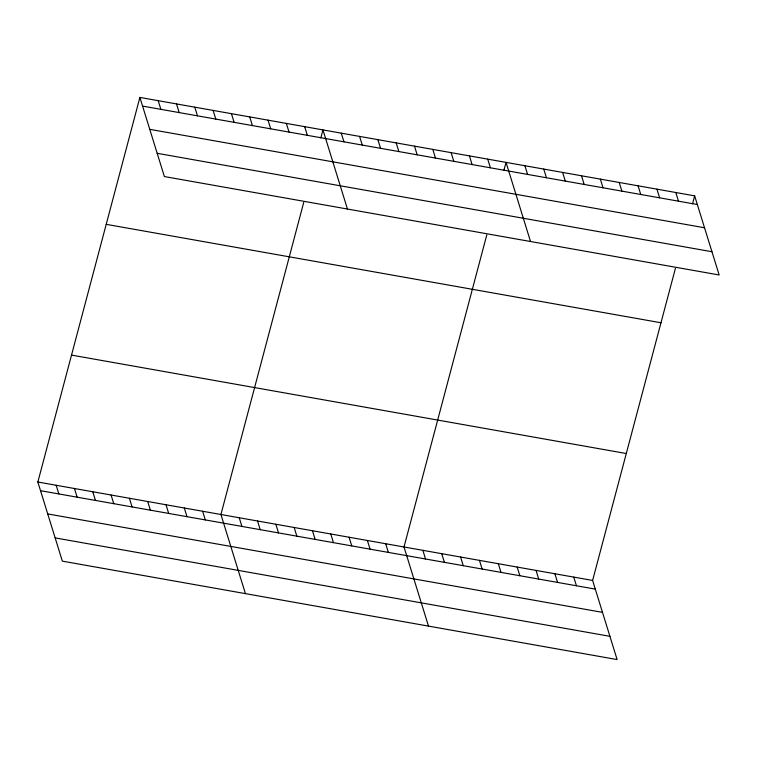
<?xml version="1.0" encoding="UTF-8"?>
<svg xmlns="http://www.w3.org/2000/svg" width="757" height="757" viewBox="0 0 757 757"><rect width="100%" height="100%" fill="white"/><g stroke="black" fill="none" stroke-linecap="round" stroke-linejoin="round"><path stroke-width="1.14" d="M675.414 268.375L592.617 580.449L617.116 659.574L62.348 561.145L37.85 482.02L139.884 97.426L694.652 195.855L719.15 274.98L164.383 176.551L139.884 97.426M303.718 202.431L220.921 514.495L245.419 593.63M320.854 137.84L322.955 129.901L347.454 209.036M486.789 234.907L404.001 546.98L428.49 626.115M503.925 170.316L506.036 162.386L530.525 241.521M692.551 203.784L694.652 195.855M142.571 106.094L697.339 204.522M149.763 129.343L704.54 227.772M157.182 153.302L711.949 251.731M106.217 224.337L660.984 322.766M71.518 355.099L626.294 453.528M37.85 482.02L592.617 580.449M40.537 490.687L595.305 589.116M47.729 513.937L602.496 612.366M55.147 537.896L609.915 636.325M675.793 192.505L678.48 201.173M656.934 189.155L659.612 197.823M638.066 185.815L640.753 194.483M619.207 182.465L621.885 191.133M600.348 179.116L603.026 187.783M581.48 175.775L584.167 184.443M562.621 172.426L565.299 181.093M543.753 169.076L546.44 177.753M524.894 165.736L527.582 174.403M487.726 159.14L490.413 167.808M469.416 155.895L472.103 164.562M451.115 152.64L453.793 161.307M573.759 577.099L576.437 585.767M432.805 149.394L435.483 158.062M554.89 573.749L557.578 582.417M414.495 146.148L417.183 154.816M536.032 570.409L538.719 579.077M396.185 142.893L398.873 151.57M517.173 567.059L519.851 575.727M377.885 139.648L380.563 148.315M498.305 563.71L500.992 572.377M359.575 136.402L362.262 145.07M479.446 560.369L482.133 569.037M341.265 133.156L343.952 141.824M460.587 557.02L463.265 565.687M441.719 553.67L444.406 562.337M304.655 126.656L307.333 135.323M422.86 550.33L425.548 558.997M286.345 123.41L289.032 132.078M268.035 120.164L270.722 128.832M385.692 543.734L388.369 552.402M249.734 116.909L252.412 125.577M367.382 540.479L370.069 549.147M231.424 113.664L234.102 122.331M349.072 537.233L351.759 545.901M213.114 110.418L215.802 119.086M330.771 533.988L333.449 542.655M194.804 107.172L197.492 115.84M312.461 530.742L315.149 539.41M176.504 103.917L179.182 112.585M294.151 527.487L296.839 536.155M158.194 100.672L160.872 109.339M275.841 524.241L278.529 532.909M257.541 520.996L260.219 529.663M239.231 517.75L241.918 526.418M202.621 511.249L205.298 519.917M184.311 508.004L186.988 516.671M166.001 504.749L168.688 513.426M147.691 501.503L150.378 510.171M129.39 498.257L132.068 506.925M111.08 495.012L113.758 503.679M92.77 491.757L95.458 500.434M74.46 488.511L77.148 497.179M56.16 485.265L58.838 493.933"/></g></svg>
